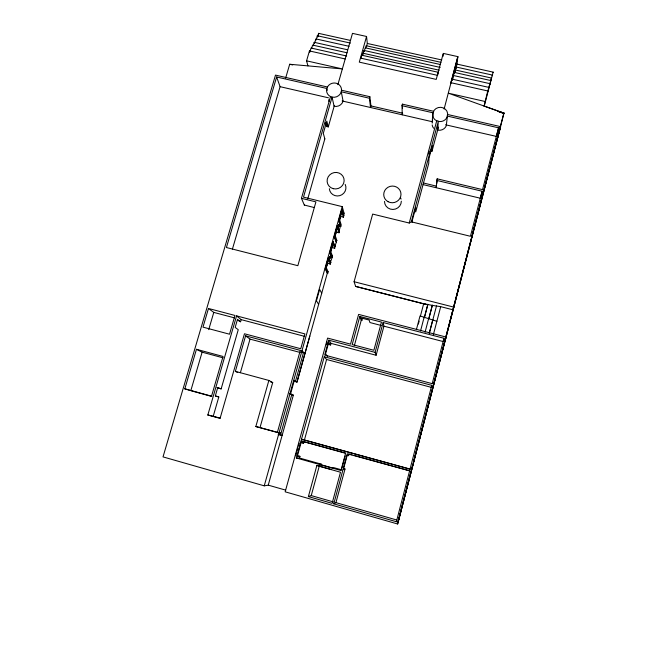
<?xml version="1.0" encoding="UTF-8"?>
<svg xmlns="http://www.w3.org/2000/svg" width="667" height="667" viewBox="0 0 667 667"><rect width="100%" height="100%" fill="white"/><g stroke="black" fill="none" stroke-linecap="round" stroke-linejoin="round"><path stroke-width="1" d="M423.045 184.601L480.323 198.224M423.462 182.991L436.518 186.176M432.183 123.112L432.716 113.64L434.192 110.205A7.529 7.129 -7.8 0 1 447.632 113.39L447.14 117.059A7.529 7.129 -7.8 0 1 439.211 121.544L435.609 120.193A7.529 7.129 -7.8 0 1 432.716 113.64M432.558 119.701L432.441 121.761L342.138 100.967M432.733 116.742L432.95 112.79L401.984 105.694L402.409 104.152L433.55 111.281M430.415 150.75L432.008 151.209L432.341 145.74L428.998 158.204L428.723 163.465L415.708 211.973L415.749 207.545L412.339 220.235L412.348 222.311M423.72 303.793L427.839 304.519L424.529 317.092M443.055 56.311L443.196 54.377M416.383 329.706L420.018 315.933L436.885 321.302M482.533 189.628L437.177 178.839L436.143 187.66L436.552 186.118M436.785 183.383L437.177 178.839M427.839 304.519L432.324 305.386L428.773 318.951M488.536 88.661L488.794 87.369L452.051 79.14L451.918 80.449L453.252 75.463L489.853 83.642L489.578 84.976L491.471 78.039L455.144 69.952L454.169 73.603L454.294 72.403L490.745 80.532L490.503 81.707M452.935 78.539L453.252 75.463M455.144 69.952L454.902 72.253L457.012 64.115L493.13 72.128L493.038 72.545M455.986 68.192L456.12 67.017L492.313 75.063L492.163 75.796M456.97 64.549L457.845 56.62L443.272 53.402L436.235 79.398L359.296 62.131L366.55 36.468L352.484 33.367L337.869 84.667M432.324 305.386L440.704 306.67L453.143 309.838M444.114 109.063L457.845 56.62L450.85 82.683L487.769 90.962L484.092 106.053L503.977 113.132L398.082 522.236L498.132 135.184M487.769 90.962L487.477 92.405L489.853 83.642M491.237 79.156L491.471 78.039M398.082 522.236L398.157 520.852M445.222 340.353L446.098 337.052L358.621 314.407L350.525 344.13L327.614 338.094L285.176 491.821L397.657 523.987L398.382 520.919M324.245 356.753L431.766 385.343L431.266 387.344L326.588 359.48L324.245 356.753L301.501 439.219L410.055 469.126L301.501 439.219M443.972 338.277L443.146 341.546L383.934 326.18L383.133 322.52L443.972 338.277L432.208 383.708M480.307 198.291L482.116 191.229L436.752 180.423M496.34 136.477L498.566 127.822L447.399 116.1L446.265 125.855A7.337 6.962 -7.6 0 1 438.544 130.223L437.677 130.015L438.319 121.336L411.331 221.828L409.246 223.036L372.661 214.082L354.085 281.732L355.653 286.443L426.738 304.577L355.636 286.393M409.621 470.81L347.282 453.785L333.767 503.843L396.381 521.727L409.621 470.81L394.731 466.667M409.963 469.376L431.766 385.343M482.116 191.229L470.427 236.285L411.331 221.828M482.533 189.703L498.566 127.822M398.424 519.843L412.798 464.382M413.323 462.364L445.473 338.319M445.99 336.301L496.44 141.671M496.69 140.687L503.902 112.873L497.832 111.497M397.657 523.987L500.625 126.63L447.632 114.499M429.206 333.492L432.808 319.743M429.431 332.741L436.518 305.886M433.333 334.801L440.704 306.67M496.573 141.704L500.625 126.63M418.376 324.029L419.143 321.119M420.435 316.033L423.745 303.477M420.543 331.015L424.179 317M424.295 317.8L427.864 304.244M484.184 106.295L493.13 72.128M425.062 332.191L428.681 318.417M428.798 318.701L432.358 305.111M342.021 467.767L345.173 456.036M409.246 223.036L436.735 120.785M428.397 153.985L429.173 151.109M432.199 383.65L324.704 355.094L328.814 340.187L331.057 343.372L376.121 355.261L375.104 352.384L383.133 322.52M376.121 355.261L383.934 326.18M432.008 151.209L438.452 127.139M450.975 83.142L452.051 79.14M453.352 75.938L454.294 72.403M455.027 71.094L456.12 67.017M437.494 75.588L438.377 72.319L361.731 55.194L360.822 58.421M333.767 503.843L335.935 502.643L345.014 469.001L343.38 468.542M345.014 469.001L343.43 469.209L347.123 455.528L348.616 455.628L349.066 453.96L352.043 454.786M316.842 465.574L340.495 472.228L332.116 503.368L308.387 496.59L316.842 465.574L318.584 465.474M359.83 316.483L352.184 344.564L373.879 350.275L381.457 322.086L359.83 316.483L361.247 320.293L354.344 345.689M308.387 496.59L311.239 495.598L319.46 465.424M361.247 320.293L361.847 320.443L362.289 318.843M396.381 521.727L396.848 520.027L335.935 502.643M295.664 455.811L296.465 452.901M296.998 450.959L297.799 448.049M298.341 446.115L299.141 443.205M326.296 344.822L327.088 341.938M301.025 440.92L345.589 453.318L340.962 470.502L296.323 457.971L301.025 440.92L345.448 452.951M296.323 457.971L299.483 458.021L299.942 456.361L298.316 455.903M299.942 456.361L297.324 456.278L301.075 442.696L303.593 443.088L304.052 441.429M304.477 439.77L326.588 359.48M328.047 343.247L329.006 344.556L330.615 344.981L331.057 343.372M309.83 336.051L296.982 382.149L294.03 380.824M370.535 107.504L369.41 98.232L369.843 96.698L341.496 90.212M327.464 87.002L275.496 75.104L163.023 456.895L264.249 485.834L342.213 206.628L303.502 197.149L332.049 97.099A7.529 7.104 -18.3 0 0 341.271 91.788L369.41 98.232M327.314 273.303L325.238 268.776L328.381 257.52L330.782 262.398L328.381 257.52M332.508 256.078L331.699 257.595L329.723 252.701L332.85 241.496L335.142 246.74L332.85 241.496M336.86 240.445L336.051 241.963L334.192 236.702L337.302 225.546L339.486 231.157L339.069 230.999M339.094 231.057L340.37 226.338L338.636 220.777L341.737 209.671L343.813 215.641L343.38 217.192L340.595 216.45L339.511 220.318M370.527 107.42L370.944 105.92L369.843 96.698M264.249 485.834L268.242 485.142L293.355 395.172L290.62 393.688L294.33 380.382L296.982 382.149L327.297 273.253L327.714 273.403L325.646 268.884L328.789 257.62M332.091 257.695L330.132 252.801L333.258 241.596M336.451 242.063L334.601 236.802L337.71 225.646M340.37 226.338L340.787 226.497L339.044 220.877L342.146 209.772M330.323 263.924L327.539 263.215L326.446 267.142M334.726 246.59L334.709 248.307L331.916 247.557L330.824 251.467M329.64 257.22L329.865 256.42L330.39 257.354C330.157 259.563 329.223 255.661 330.173 258.146M338.486 225.521L338.869 224.771L339.195 225.796C338.853 228.072 338.161 223.753 338.969 226.58M329.806 257.262L330.023 256.462M338.644 225.563L338.869 224.771M278.264 432.683L280.999 433.242L291.746 394.731L289.661 393.613M295.373 381.716L303.302 353.302L300.9 350.967M330.007 258.104L329.865 256.42M338.811 226.538L338.711 224.729M330.382 262.298L332.074 257.645M334.751 246.648L336.426 242.004M344.047 213.157L343.813 215.641L342.571 212.573M327.714 273.403L328.131 271.777M327.564 263.265L330.34 263.974L330.757 262.348M335.701 230.29L336.285 232.024L339.053 232.716L339.47 231.099M340.787 226.497L341.204 224.879L339.62 219.71L341.829 211.789L343.38 217.192M255.836 426.521L268.868 380.44L235.376 371.361L245.606 335.843L300.3 350.392L277.347 432.499L255.836 426.521L280.999 433.242M362.123 55.628L362.815 53.177L439.194 70.218M440.203 67.409L364.09 50.459L362.965 54.419L362.815 53.177M365.574 48.141L366.25 45.748L440.912 62.323M366.55 36.468L367.325 43.463L366.375 46.832L366.25 45.748M260.055 427.414L272.711 382.558L268.868 380.44M334.392 105.419L328.281 126.905L326.73 126.538L327.28 124.587M307.745 198.891L324.829 138.861M240.378 372.72L250.025 339.119L245.606 335.843M304.344 205.111L301.451 198.332L330.524 96.532M307.921 65.875L306.57 60.83L309.446 50.934L345.198 58.963M310.038 51.442L311.03 48.024L346.64 56.003M311.597 48.466L312.59 45.073L347.057 52.776M313.215 45.781L314.215 42.329L347.532 49.767M314.782 42.63L315.858 38.903L349.066 46.298M316.108 39.97L317.334 35.743L350.442 43.097M207.837 414.982L236.577 315.883L304.911 333.892L300.759 348.733L244.456 333.775L220.077 418.384L207.837 414.982L220.21 418.101M350.592 40.445L318.584 33.35L317.575 36.81L317.334 35.743M317.834 36.843L318.409 34.859M213.257 416.166L218.801 396.99L215.333 395.865L217.717 387.627L221.144 388.894L238.261 329.698L235.168 327.397L237.51 319.318L240.562 321.761L241.171 319.635L236.577 315.883M184.826 388.819L196.457 349.3L223.061 356.47L211.539 396.173L184.826 388.819L189.953 390.412M208.479 308.479L202.985 327.138L229.523 334.209L234.967 315.458L208.479 308.479L213.782 312.406L234.634 317.909M327.255 90.353L326.822 88.478L327.58 86.735A7.529 7.104 -18.3 0 1 336.026 83.183A7.529 7.104 -18.3 0 1 341.529 89.928L341.271 91.788L343.088 101.101A7.345 6.937 -18.2 0 1 334.1 106.27L332.049 97.099L330.248 96.432A7.529 7.104 -18.3 0 1 326.822 88.478L276.63 76.98L226.421 247.524L297.841 265.691L315.916 201.876L301.451 198.332M196.457 349.3L202.109 352.176L190.812 390.679L211.831 396.473M208.721 329.64L213.782 312.406M232.433 249.049L280.09 86.677L276.63 76.98M285.618 78.147L289.686 64.265L342.354 68.918L306.57 60.83M320.385 465.933L318.959 466.025L331.566 469.568M278.539 434.659L282.124 435.334L278.122 434.217M367.325 43.463L441.762 59.963M440.112 64.466L365.216 47.816L364.199 51.401L364.09 50.459M360.438 58.079L437.344 75.304M485.009 101.467L448.374 93.188L503.96 113.207L499.775 112.256M289.686 64.265L292.68 64.941M499.791 112.181L503.977 113.132M370.944 105.92L402.685 113.223M280.09 86.677L328.464 97.816M445.564 124.787L496.356 136.393M304.319 205.044L314.415 207.587M339.036 232.658L336.268 231.966L335.176 235.86M354.085 281.732L453.852 307.137L452.651 311.147M381.357 325.513L369.935 322.545L369.151 320.052L360.922 317.917L361.847 320.443M328.814 340.187L375.104 352.384M241.171 319.635L304.777 336.41M240.562 321.761L237.452 320.118M250.025 339.119L300.283 352.501M202.109 352.176L223.053 357.829M270.735 382.024L272.711 382.558M291.746 394.731L293.355 395.172M221.144 388.894L216.967 387.51M218.801 396.99L215.466 395.99M354.027 455.336L392.746 466.108M301.968 442.638L303.593 443.088M346.973 455.169L348.616 455.628M299.483 458.021L321.552 464.215L319.426 464.315L332.024 467.85L333.867 467.675L342.021 469.968M311.239 495.598L333.375 501.909M268.242 485.142L285.709 490.137M235.376 371.361L237.735 372.536M301.976 350.717L304.902 353.593M327.505 356.27L325.554 353.91L328.739 342.371L330.615 344.981M318.618 304.394L316.441 300.817L319.626 289.411L321.727 293.238M328.156 271.828L326.246 267.609L328.489 259.58L330.34 263.974M332.525 256.128L330.724 251.567L332.958 243.58L334.709 248.307M336.885 240.504L335.184 235.601L337.402 227.647L339.053 232.716M337.302 225.546L338.778 230.09M342.213 206.628L344.064 213.223M324.854 138.944L323.303 133.333L326.797 121.086L328.281 126.905M325.721 122.661L326.73 126.538M309.446 50.934L309.788 52.293M314.215 42.329L314.507 43.563M318.584 33.35L318.701 33.867M402.409 104.152L402.526 108.179M401.984 105.694L402.276 114.816M401.326 201.209A8.421 8.129 -11.4 0 1 392.896 209.455A8.421 8.129 -11.4 0 1 384.5 201.401M400.534 197.782A8.421 8.129 -11.4 0 1 401.034 199.108M345.198 184.409A8.338 8.021 -19.5 0 1 339.695 195.673A8.338 8.021 -19.5 0 1 329.356 188.711M328.973 101.467A7.345 6.937 -18.2 0 1 328.739 99.666M433.642 128.231A7.32 6.953 -7.6 0 1 432.191 124.921M388.044 201.692A8.646 8.329 -11.6 0 0 401 194.297A8.646 8.329 -11.6 0 0 388.061 187.235A8.646 8.329 -11.6 0 0 388.044 201.692M333.333 188.694A8.563 8.221 -19.6 0 0 343.88 178.431A8.563 8.221 -19.6 0 0 329.665 174.929A8.563 8.221 -19.6 0 0 333.333 188.694"/></g></svg>
